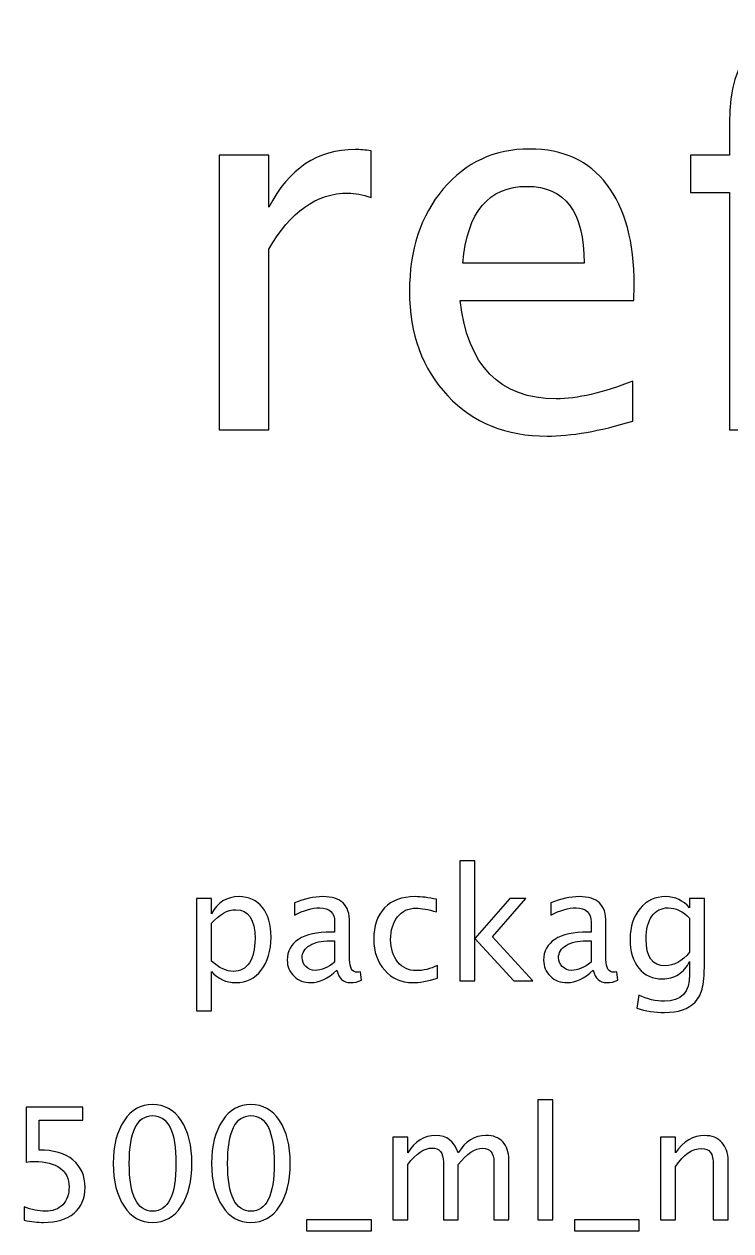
# Model space of a CAD drawing. Header units: centimetres. Extents: x -58 to 58, y -46 to 58.
# Drawn here: x -55.83 to -50.06, y 35.13 to 44.99 of the extents above; entities that cross this region are included whole.
import ezdxf

# ---------------------------------------------------------------- set-up
doc = ezdxf.new("R2010")
doc.units = ezdxf.units.CM
doc.header["$MEASUREMENT"] = 0
doc.layers.add('Layer 1', color=7, linetype='Continuous')

msp = doc.modelspace()

# ---------------------------------------------------------------- linework, layer by layer
at = {"layer": 'Layer 1'}
for points, knots in [([(-50.06885, 41.67044), (-50.06885, 41.67044), (-50.06885, 43.60931), (-50.06885, 43.60931), (-50.06885, 43.60931), (-50.06885, 43.60931), (-50.38706, 43.60931), (-50.38706, 43.60931), (-50.38706, 43.60931), (-50.38706, 43.60931), (-50.38706, 43.9141), (-50.38706, 43.9141), (-50.38706, 43.9141), (-50.38706, 43.9141), (-50.06885, 43.9141), (-50.06885, 43.9141), (-50.06885, 43.9141), (-50.06885, 43.9141), (-50.06885, 44.18292), (-50.06885, 44.18292), (-50.06885, 44.18292), (-50.06885, 44.71773), (-49.82473, 44.98514), (-49.33648, 44.98514), (-49.33648, 44.98514), (-49.19961, 44.98514), (-49.04438, 44.96256), (-48.87082, 44.9174), (-48.87082, 44.9174), (-48.87082, 44.9174), (-48.87082, 44.59144), (-48.87082, 44.59144), (-48.87082, 44.59144), (-49.05497, 44.6507), (-49.20243, 44.68034), (-49.3132, 44.68034), (-49.3132, 44.68034), (-49.44796, 44.68034), (-49.53968, 44.64859), (-49.58837, 44.58438), (-49.58837, 44.58438), (-49.63776, 44.52018), (-49.66245, 44.40094), (-49.66245, 44.22667), (-49.66245, 44.22667), (-49.66245, 44.22667), (-49.66245, 43.9141), (-49.66245, 43.9141), (-49.66245, 43.9141), (-49.66245, 43.9141), (-49.09871, 43.9141), (-49.09871, 43.9141), (-49.09871, 43.9141), (-49.09871, 43.9141), (-49.09871, 43.60931), (-49.09871, 43.60931), (-49.09871, 43.60931), (-49.09871, 43.60931), (-49.66245, 43.60931), (-49.66245, 43.60931), (-49.66245, 43.60931), (-49.66245, 43.60931), (-49.66245, 41.67044), (-49.66245, 41.67044), (-49.66245, 41.67044), (-49.66245, 41.67044), (-50.06885, 41.67044), (-50.06885, 41.67044)], [0, 0, 0, 0, 0.0555556, 0.0555556, 0.0555556, 0.0555556, 0.1111111, 0.1111111, 0.1111111, 0.1111111, 0.1666667, 0.1666667, 0.1666667, 0.1666667, 0.2222222, 0.2222222, 0.2222222, 0.2222222, 0.2777778, 0.2777778, 0.2777778, 0.2777778, 0.3333333, 0.3333333, 0.3333333, 0.3333333, 0.3888889, 0.3888889, 0.3888889, 0.3888889, 0.4444444, 0.4444444, 0.4444444, 0.4444444, 0.5, 0.5, 0.5, 0.5, 0.5555556, 0.5555556, 0.5555556, 0.5555556, 0.6111111, 0.6111111, 0.6111111, 0.6111111, 0.6666667, 0.6666667, 0.6666667, 0.6666667, 0.7222222, 0.7222222, 0.7222222, 0.7222222, 0.7777778, 0.7777778, 0.7777778, 0.7777778, 0.8333333, 0.8333333, 0.8333333, 0.8333333, 0.8888889, 0.8888889, 0.8888889, 0.8888889, 1, 1, 1, 1]), ([(-54.23586, 41.67044), (-54.23586, 41.67044), (-54.23586, 43.9141), (-54.23586, 43.9141), (-54.23586, 43.9141), (-54.23586, 43.9141), (-53.82946, 43.9141), (-53.82946, 43.9141), (-53.82946, 43.9141), (-53.82946, 43.9141), (-53.82946, 43.49007), (-53.82946, 43.49007), (-53.82946, 43.49007), (-53.66789, 43.80404), (-53.43364, 43.96067), (-53.12602, 43.96067), (-53.12602, 43.96067), (-53.08439, 43.96067), (-53.04065, 43.95714), (-52.99549, 43.95009), (-52.99549, 43.95009), (-52.99549, 43.95009), (-52.99549, 43.56979), (-52.99549, 43.56979), (-52.99549, 43.56979), (-53.06605, 43.59308), (-53.12814, 43.60507), (-53.18176, 43.60507), (-53.18176, 43.60507), (-53.43999, 43.60507), (-53.65589, 43.45267), (-53.82946, 43.14717), (-53.82946, 43.14717), (-53.82946, 43.14717), (-53.82946, 41.67044), (-53.82946, 41.67044), (-53.82946, 41.67044), (-53.82946, 41.67044), (-54.23586, 41.67044), (-54.23586, 41.67044)], [0, 0, 0, 0, 0.0909091, 0.0909091, 0.0909091, 0.0909091, 0.1818182, 0.1818182, 0.1818182, 0.1818182, 0.2727273, 0.2727273, 0.2727273, 0.2727273, 0.3636364, 0.3636364, 0.3636364, 0.3636364, 0.4545455, 0.4545455, 0.4545455, 0.4545455, 0.5454545, 0.5454545, 0.5454545, 0.5454545, 0.6363636, 0.6363636, 0.6363636, 0.6363636, 0.7272727, 0.7272727, 0.7272727, 0.7272727, 0.8181818, 0.8181818, 0.8181818, 0.8181818, 1, 1, 1, 1]), ([(-50.85695, 41.74241), (-51.13, 41.66056), (-51.36354, 41.61964), (-51.55828, 41.61964), (-51.55828, 41.61964), (-51.89059, 41.61964), (-52.16082, 41.72971), (-52.36896, 41.94913), (-52.36896, 41.94913), (-52.5771, 42.16856), (-52.68152, 42.4529), (-52.68152, 42.80286), (-52.68152, 42.80286), (-52.68152, 43.14223), (-52.5898, 43.42092), (-52.40565, 43.63894), (-52.40565, 43.63894), (-52.2215, 43.85625), (-51.98584, 43.9649), (-51.69868, 43.9649), (-51.69868, 43.9649), (-51.42704, 43.9649), (-51.21679, 43.86824), (-51.06862, 43.67492), (-51.06862, 43.67492), (-50.92045, 43.4816), (-50.84637, 43.20784), (-50.84637, 42.85295), (-50.84637, 42.85295), (-50.84637, 42.85295), (-50.84849, 42.72877), (-50.84849, 42.72877), (-50.84849, 42.72877), (-50.84849, 42.72877), (-52.26665, 42.72877), (-52.26665, 42.72877), (-52.26665, 42.72877), (-52.20739, 42.19255), (-51.94563, 41.92444), (-51.48208, 41.92444), (-51.48208, 41.92444), (-51.31204, 41.92444), (-51.1039, 41.97242), (-50.85695, 42.06837), (-50.85695, 42.06837), (-50.85695, 42.06837), (-50.85695, 41.74241), (-50.85695, 41.74241)], [0, 0, 0, 0, 0.0769231, 0.0769231, 0.0769231, 0.0769231, 0.1538462, 0.1538462, 0.1538462, 0.1538462, 0.2307692, 0.2307692, 0.2307692, 0.2307692, 0.3076923, 0.3076923, 0.3076923, 0.3076923, 0.3846154, 0.3846154, 0.3846154, 0.3846154, 0.4615385, 0.4615385, 0.4615385, 0.4615385, 0.5384615, 0.5384615, 0.5384615, 0.5384615, 0.6153846, 0.6153846, 0.6153846, 0.6153846, 0.6923077, 0.6923077, 0.6923077, 0.6923077, 0.7692308, 0.7692308, 0.7692308, 0.7692308, 0.8461538, 0.8461538, 0.8461538, 0.8461538, 1, 1, 1, 1]), ([(-52.24549, 43.03357), (-52.24549, 43.03357), (-51.25489, 43.03357), (-51.25489, 43.03357), (-51.25489, 43.03357), (-51.25489, 43.45126), (-51.41082, 43.66011), (-51.72197, 43.66011), (-51.72197, 43.66011), (-52.03523, 43.66011), (-52.2095, 43.45126), (-52.24549, 43.03357)], [0, 0, 0, 0, 0.25, 0.25, 0.25, 0.25, 0.5, 0.5, 0.5, 0.5, 1, 1, 1, 1]), ([(-52.26981, 37.17044), (-52.26981, 37.17044), (-52.26981, 38.14961), (-52.26981, 38.14961), (-52.26981, 38.14961), (-52.26981, 38.14961), (-52.14789, 38.14961), (-52.14789, 38.14961), (-52.14789, 38.14961), (-52.14789, 38.14961), (-52.14789, 37.51694), (-52.14789, 37.51694), (-52.14789, 37.51694), (-52.14789, 37.51694), (-51.86214, 37.84354), (-51.86214, 37.84354), (-51.86214, 37.84354), (-51.86214, 37.84354), (-51.73048, 37.84354), (-51.73048, 37.84354), (-51.73048, 37.84354), (-51.73048, 37.84354), (-52.00353, 37.52943), (-52.00353, 37.52943), (-52.00353, 37.52943), (-52.00353, 37.52943), (-51.67333, 37.17044), (-51.67333, 37.17044), (-51.67333, 37.17044), (-51.67333, 37.17044), (-51.83039, 37.17044), (-51.83039, 37.17044), (-51.83039, 37.17044), (-51.83039, 37.17044), (-52.14789, 37.51567), (-52.14789, 37.51567), (-52.14789, 37.51567), (-52.14789, 37.51567), (-52.14789, 37.17044), (-52.14789, 37.17044), (-52.14789, 37.17044), (-52.14789, 37.17044), (-52.26981, 37.17044), (-52.26981, 37.17044)], [0, 0, 0, 0, 0.0833333, 0.0833333, 0.0833333, 0.0833333, 0.1666667, 0.1666667, 0.1666667, 0.1666667, 0.25, 0.25, 0.25, 0.25, 0.3333333, 0.3333333, 0.3333333, 0.3333333, 0.4166667, 0.4166667, 0.4166667, 0.4166667, 0.5, 0.5, 0.5, 0.5, 0.5833333, 0.5833333, 0.5833333, 0.5833333, 0.6666667, 0.6666667, 0.6666667, 0.6666667, 0.75, 0.75, 0.75, 0.75, 0.8333333, 0.8333333, 0.8333333, 0.8333333, 1, 1, 1, 1]), ([(-54.42076, 36.92533), (-54.42076, 36.92533), (-54.42076, 37.84354), (-54.42076, 37.84354), (-54.42076, 37.84354), (-54.42076, 37.84354), (-54.29884, 37.84354), (-54.29884, 37.84354), (-54.29884, 37.84354), (-54.29884, 37.84354), (-54.29884, 37.71633), (-54.29884, 37.71633), (-54.29884, 37.71633), (-54.24889, 37.81052), (-54.17374, 37.85751), (-54.07363, 37.85751), (-54.07363, 37.85751), (-53.99256, 37.85751), (-53.92885, 37.82809), (-53.88228, 37.76903), (-53.88228, 37.76903), (-53.83571, 37.70998), (-53.81243, 37.62933), (-53.81243, 37.5271), (-53.81243, 37.5271), (-53.81243, 37.41576), (-53.83889, 37.3258), (-53.89159, 37.25765), (-53.89159, 37.25765), (-53.9443, 37.18928), (-54.01372, 37.1552), (-54.09966, 37.1552), (-54.09966, 37.1552), (-54.17946, 37.1552), (-54.24592, 37.18568), (-54.29884, 37.24685), (-54.29884, 37.24685), (-54.29884, 37.24685), (-54.29884, 36.92533), (-54.29884, 36.92533), (-54.29884, 36.92533), (-54.29884, 36.92533), (-54.42076, 36.92533), (-54.42076, 36.92533)], [0, 0, 0, 0, 0.0833333, 0.0833333, 0.0833333, 0.0833333, 0.1666667, 0.1666667, 0.1666667, 0.1666667, 0.25, 0.25, 0.25, 0.25, 0.3333333, 0.3333333, 0.3333333, 0.3333333, 0.4166667, 0.4166667, 0.4166667, 0.4166667, 0.5, 0.5, 0.5, 0.5, 0.5833333, 0.5833333, 0.5833333, 0.5833333, 0.6666667, 0.6666667, 0.6666667, 0.6666667, 0.75, 0.75, 0.75, 0.75, 0.8333333, 0.8333333, 0.8333333, 0.8333333, 1, 1, 1, 1]), ([(-53.27459, 37.25617), (-53.34782, 37.18886), (-53.41831, 37.1552), (-53.48604, 37.1552), (-53.48604, 37.1552), (-53.54171, 37.1552), (-53.58807, 37.17256), (-53.62468, 37.20748), (-53.62468, 37.20748), (-53.66151, 37.24241), (-53.67993, 37.28643), (-53.67993, 37.33956), (-53.67993, 37.33956), (-53.67993, 37.41301), (-53.64903, 37.46953), (-53.58722, 37.5089), (-53.58722, 37.5089), (-53.52541, 37.54827), (-53.43672, 37.56795), (-53.32115, 37.56795), (-53.32115, 37.56795), (-53.32115, 37.56795), (-53.29258, 37.56795), (-53.29258, 37.56795), (-53.29258, 37.56795), (-53.29258, 37.56795), (-53.29258, 37.64902), (-53.29258, 37.64902), (-53.29258, 37.64902), (-53.29258, 37.72712), (-53.33322, 37.76607), (-53.41471, 37.76607), (-53.41471, 37.76607), (-53.47779, 37.76607), (-53.54679, 37.74617), (-53.62151, 37.70638), (-53.62151, 37.70638), (-53.62151, 37.70638), (-53.62151, 37.80671), (-53.62151, 37.80671), (-53.62151, 37.80671), (-53.53938, 37.84058), (-53.46191, 37.85751), (-53.38931, 37.85751), (-53.38931, 37.85751), (-53.31459, 37.85751), (-53.25935, 37.84058), (-53.224, 37.8065), (-53.224, 37.8065), (-53.18844, 37.77242), (-53.17066, 37.71993), (-53.17066, 37.64902), (-53.17066, 37.64902), (-53.17066, 37.64902), (-53.17066, 37.34485), (-53.17066, 37.34485), (-53.17066, 37.34485), (-53.17066, 37.27522), (-53.14928, 37.24029), (-53.10631, 37.24029), (-53.10631, 37.24029), (-53.10102, 37.24029), (-53.09319, 37.24114), (-53.08282, 37.24283), (-53.08282, 37.24283), (-53.08282, 37.24283), (-53.07414, 37.1751), (-53.07414, 37.1751), (-53.07414, 37.1751), (-53.10187, 37.16176), (-53.13235, 37.1552), (-53.16579, 37.1552), (-53.16579, 37.1552), (-53.22273, 37.1552), (-53.25892, 37.18886), (-53.27459, 37.25617)], [0, 0, 0, 0, 0.05, 0.05, 0.05, 0.05, 0.1, 0.1, 0.1, 0.1, 0.15, 0.15, 0.15, 0.15, 0.2, 0.2, 0.2, 0.2, 0.25, 0.25, 0.25, 0.25, 0.3, 0.3, 0.3, 0.3, 0.35, 0.35, 0.35, 0.35, 0.4, 0.4, 0.4, 0.4, 0.45, 0.45, 0.45, 0.45, 0.5, 0.5, 0.5, 0.5, 0.55, 0.55, 0.55, 0.55, 0.6, 0.6, 0.6, 0.6, 0.65, 0.65, 0.65, 0.65, 0.7, 0.7, 0.7, 0.7, 0.75, 0.75, 0.75, 0.75, 0.8, 0.8, 0.8, 0.8, 0.85, 0.85, 0.85, 0.85, 0.9, 0.9, 0.9, 0.9, 1, 1, 1, 1]), ([(-52.4529, 37.19076), (-52.53185, 37.16705), (-52.60001, 37.1552), (-52.65737, 37.1552), (-52.65737, 37.1552), (-52.74839, 37.1552), (-52.82374, 37.18886), (-52.88364, 37.25595), (-52.88364, 37.25595), (-52.94354, 37.32326), (-52.9736, 37.40814), (-52.9736, 37.51038), (-52.9736, 37.51038), (-52.9736, 37.6196), (-52.94397, 37.7049), (-52.8847, 37.76586), (-52.8847, 37.76586), (-52.82543, 37.82703), (-52.74267, 37.85751), (-52.63641, 37.85751), (-52.63641, 37.85751), (-52.58413, 37.85751), (-52.52529, 37.85031), (-52.46052, 37.83592), (-52.46052, 37.83592), (-52.46052, 37.83592), (-52.46052, 37.73305), (-52.46052, 37.73305), (-52.46052, 37.73305), (-52.52931, 37.75337), (-52.5854, 37.76353), (-52.62858, 37.76353), (-52.62858, 37.76353), (-52.69124, 37.76353), (-52.7414, 37.74004), (-52.77887, 37.69326), (-52.77887, 37.69326), (-52.81633, 37.64648), (-52.83517, 37.58404), (-52.83517, 37.50614), (-52.83517, 37.50614), (-52.83517, 37.43058), (-52.8157, 37.36962), (-52.77696, 37.32284), (-52.77696, 37.32284), (-52.73823, 37.27627), (-52.68764, 37.25299), (-52.62477, 37.25299), (-52.62477, 37.25299), (-52.5691, 37.25299), (-52.51195, 37.26738), (-52.4529, 37.29617), (-52.4529, 37.29617), (-52.4529, 37.29617), (-52.4529, 37.19076), (-52.4529, 37.19076)], [0, 0, 0, 0, 0.0666667, 0.0666667, 0.0666667, 0.0666667, 0.1333333, 0.1333333, 0.1333333, 0.1333333, 0.2, 0.2, 0.2, 0.2, 0.2666667, 0.2666667, 0.2666667, 0.2666667, 0.3333333, 0.3333333, 0.3333333, 0.3333333, 0.4, 0.4, 0.4, 0.4, 0.4666667, 0.4666667, 0.4666667, 0.4666667, 0.5333333, 0.5333333, 0.5333333, 0.5333333, 0.6, 0.6, 0.6, 0.6, 0.6666667, 0.6666667, 0.6666667, 0.6666667, 0.7333333, 0.7333333, 0.7333333, 0.7333333, 0.8, 0.8, 0.8, 0.8, 0.8666667, 0.8666667, 0.8666667, 0.8666667, 1, 1, 1, 1]), ([(-51.18057, 37.25617), (-51.2538, 37.18886), (-51.32429, 37.1552), (-51.39202, 37.1552), (-51.39202, 37.1552), (-51.44769, 37.1552), (-51.49405, 37.17256), (-51.53066, 37.20748), (-51.53066, 37.20748), (-51.56749, 37.24241), (-51.58591, 37.28643), (-51.58591, 37.33956), (-51.58591, 37.33956), (-51.58591, 37.41301), (-51.55501, 37.46953), (-51.4932, 37.5089), (-51.4932, 37.5089), (-51.43139, 37.54827), (-51.3427, 37.56795), (-51.22713, 37.56795), (-51.22713, 37.56795), (-51.22713, 37.56795), (-51.19856, 37.56795), (-51.19856, 37.56795), (-51.19856, 37.56795), (-51.19856, 37.56795), (-51.19856, 37.64902), (-51.19856, 37.64902), (-51.19856, 37.64902), (-51.19856, 37.72712), (-51.2392, 37.76607), (-51.32069, 37.76607), (-51.32069, 37.76607), (-51.38377, 37.76607), (-51.45277, 37.74617), (-51.52749, 37.70638), (-51.52749, 37.70638), (-51.52749, 37.70638), (-51.52749, 37.80671), (-51.52749, 37.80671), (-51.52749, 37.80671), (-51.44536, 37.84058), (-51.36789, 37.85751), (-51.29529, 37.85751), (-51.29529, 37.85751), (-51.22057, 37.85751), (-51.16533, 37.84058), (-51.12998, 37.8065), (-51.12998, 37.8065), (-51.09442, 37.77242), (-51.07664, 37.71993), (-51.07664, 37.64902), (-51.07664, 37.64902), (-51.07664, 37.64902), (-51.07664, 37.34485), (-51.07664, 37.34485), (-51.07664, 37.34485), (-51.07664, 37.27522), (-51.05526, 37.24029), (-51.01229, 37.24029), (-51.01229, 37.24029), (-51.007, 37.24029), (-50.99917, 37.24114), (-50.9888, 37.24283), (-50.9888, 37.24283), (-50.9888, 37.24283), (-50.98012, 37.1751), (-50.98012, 37.1751), (-50.98012, 37.1751), (-51.00785, 37.16176), (-51.03833, 37.1552), (-51.07177, 37.1552), (-51.07177, 37.1552), (-51.12871, 37.1552), (-51.1649, 37.18886), (-51.18057, 37.25617)], [0, 0, 0, 0, 0.05, 0.05, 0.05, 0.05, 0.1, 0.1, 0.1, 0.1, 0.15, 0.15, 0.15, 0.15, 0.2, 0.2, 0.2, 0.2, 0.25, 0.25, 0.25, 0.25, 0.3, 0.3, 0.3, 0.3, 0.35, 0.35, 0.35, 0.35, 0.4, 0.4, 0.4, 0.4, 0.45, 0.45, 0.45, 0.45, 0.5, 0.5, 0.5, 0.5, 0.55, 0.55, 0.55, 0.55, 0.6, 0.6, 0.6, 0.6, 0.65, 0.65, 0.65, 0.65, 0.7, 0.7, 0.7, 0.7, 0.75, 0.75, 0.75, 0.75, 0.8, 0.8, 0.8, 0.8, 0.85, 0.85, 0.85, 0.85, 0.9, 0.9, 0.9, 0.9, 1, 1, 1, 1]), ([(-50.8237, 36.94692), (-50.8237, 36.94692), (-50.80931, 37.05233), (-50.80931, 37.05233), (-50.80931, 37.05233), (-50.73861, 37.01931), (-50.66855, 37.0028), (-50.59933, 37.0028), (-50.59933, 37.0028), (-50.46196, 37.0028), (-50.39317, 37.07561), (-50.39317, 37.22103), (-50.39317, 37.22103), (-50.39317, 37.22103), (-50.39317, 37.32686), (-50.39317, 37.32686), (-50.39317, 37.32686), (-50.41434, 37.2822), (-50.44439, 37.2477), (-50.48355, 37.22293), (-50.48355, 37.22293), (-50.52271, 37.19817), (-50.56631, 37.18568), (-50.61436, 37.18568), (-50.61436, 37.18568), (-50.69585, 37.18568), (-50.76041, 37.21489), (-50.80804, 37.27331), (-50.80804, 37.27331), (-50.85566, 37.33173), (-50.87958, 37.41089), (-50.87958, 37.5108), (-50.87958, 37.5108), (-50.87958, 37.61304), (-50.85249, 37.69643), (-50.7983, 37.76099), (-50.7983, 37.76099), (-50.7439, 37.82534), (-50.67384, 37.85751), (-50.58769, 37.85751), (-50.58769, 37.85751), (-50.51234, 37.85751), (-50.44736, 37.82703), (-50.39317, 37.76586), (-50.39317, 37.76586), (-50.39317, 37.76586), (-50.39317, 37.84354), (-50.39317, 37.84354), (-50.39317, 37.84354), (-50.39317, 37.84354), (-50.27125, 37.84354), (-50.27125, 37.84354), (-50.27125, 37.84354), (-50.27125, 37.84354), (-50.27125, 37.35417), (-50.27125, 37.35417), (-50.27125, 37.35417), (-50.27125, 37.24897), (-50.27675, 37.17108), (-50.28776, 37.12049), (-50.28776, 37.12049), (-50.29855, 37.0699), (-50.3193, 37.02841), (-50.34935, 36.99624), (-50.34935, 36.99624), (-50.40269, 36.93972), (-50.48609, 36.91136), (-50.59933, 36.91136), (-50.59933, 36.91136), (-50.67701, 36.91136), (-50.75173, 36.92321), (-50.8237, 36.94692)], [0, 0, 0, 0, 0.0526316, 0.0526316, 0.0526316, 0.0526316, 0.1052632, 0.1052632, 0.1052632, 0.1052632, 0.1578947, 0.1578947, 0.1578947, 0.1578947, 0.2105263, 0.2105263, 0.2105263, 0.2105263, 0.2631579, 0.2631579, 0.2631579, 0.2631579, 0.3157895, 0.3157895, 0.3157895, 0.3157895, 0.3684211, 0.3684211, 0.3684211, 0.3684211, 0.4210526, 0.4210526, 0.4210526, 0.4210526, 0.4736842, 0.4736842, 0.4736842, 0.4736842, 0.5263158, 0.5263158, 0.5263158, 0.5263158, 0.5789474, 0.5789474, 0.5789474, 0.5789474, 0.6315789, 0.6315789, 0.6315789, 0.6315789, 0.6842105, 0.6842105, 0.6842105, 0.6842105, 0.7368421, 0.7368421, 0.7368421, 0.7368421, 0.7894737, 0.7894737, 0.7894737, 0.7894737, 0.8421053, 0.8421053, 0.8421053, 0.8421053, 0.8947368, 0.8947368, 0.8947368, 0.8947368, 1, 1, 1, 1]), ([(-50.39317, 37.40327), (-50.39317, 37.40327), (-50.39317, 37.68246), (-50.39317, 37.68246), (-50.39317, 37.68246), (-50.44693, 37.73813), (-50.50556, 37.76607), (-50.56885, 37.76607), (-50.56885, 37.76607), (-50.62516, 37.76607), (-50.66918, 37.74363), (-50.70093, 37.69855), (-50.70093, 37.69855), (-50.73289, 37.65368), (-50.74877, 37.59123), (-50.74877, 37.51165), (-50.74877, 37.51165), (-50.74877, 37.36539), (-50.69691, 37.29236), (-50.59298, 37.29236), (-50.59298, 37.29236), (-50.52229, 37.29236), (-50.45561, 37.3294), (-50.39317, 37.40327)], [0, 0, 0, 0, 0.1428571, 0.1428571, 0.1428571, 0.1428571, 0.2857143, 0.2857143, 0.2857143, 0.2857143, 0.4285714, 0.4285714, 0.4285714, 0.4285714, 0.5714286, 0.5714286, 0.5714286, 0.5714286, 0.7142857, 0.7142857, 0.7142857, 0.7142857, 1, 1, 1, 1]), ([(-54.29884, 37.33088), (-54.23597, 37.27479), (-54.17607, 37.24664), (-54.11913, 37.24664), (-54.11913, 37.24664), (-54.06304, 37.24664), (-54.01965, 37.27014), (-53.98917, 37.31691), (-53.98917, 37.31691), (-53.95848, 37.36369), (-53.94324, 37.42952), (-53.94324, 37.51461), (-53.94324, 37.51461), (-53.94324, 37.67209), (-53.99531, 37.75083), (-54.09945, 37.75083), (-54.09945, 37.75083), (-54.16761, 37.75083), (-54.23407, 37.714), (-54.29884, 37.64013), (-54.29884, 37.64013), (-54.29884, 37.64013), (-54.29884, 37.33088), (-54.29884, 37.33088)], [0, 0, 0, 0, 0.1428571, 0.1428571, 0.1428571, 0.1428571, 0.2857143, 0.2857143, 0.2857143, 0.2857143, 0.4285714, 0.4285714, 0.4285714, 0.4285714, 0.5714286, 0.5714286, 0.5714286, 0.5714286, 0.7142857, 0.7142857, 0.7142857, 0.7142857, 1, 1, 1, 1]), ([(-53.29258, 37.32263), (-53.29258, 37.32263), (-53.29258, 37.49556), (-53.29258, 37.49556), (-53.29258, 37.49556), (-53.29258, 37.49556), (-53.33174, 37.49683), (-53.33174, 37.49683), (-53.33174, 37.49683), (-53.39947, 37.49683), (-53.45408, 37.48434), (-53.49578, 37.45937), (-53.49578, 37.45937), (-53.53727, 37.43418), (-53.55801, 37.40095), (-53.55801, 37.35946), (-53.55801, 37.35946), (-53.55801, 37.33046), (-53.54764, 37.30591), (-53.52711, 37.2858), (-53.52711, 37.2858), (-53.50636, 37.26569), (-53.48117, 37.25553), (-53.45133, 37.25553), (-53.45133, 37.25553), (-53.40053, 37.25553), (-53.34761, 37.27797), (-53.29258, 37.32263)], [0, 0, 0, 0, 0.125, 0.125, 0.125, 0.125, 0.25, 0.25, 0.25, 0.25, 0.375, 0.375, 0.375, 0.375, 0.5, 0.5, 0.5, 0.5, 0.625, 0.625, 0.625, 0.625, 0.75, 0.75, 0.75, 0.75, 1, 1, 1, 1]), ([(-51.19856, 37.32263), (-51.19856, 37.32263), (-51.19856, 37.49556), (-51.19856, 37.49556), (-51.19856, 37.49556), (-51.19856, 37.49556), (-51.23772, 37.49683), (-51.23772, 37.49683), (-51.23772, 37.49683), (-51.30545, 37.49683), (-51.36006, 37.48434), (-51.40176, 37.45937), (-51.40176, 37.45937), (-51.44325, 37.43418), (-51.46399, 37.40095), (-51.46399, 37.35946), (-51.46399, 37.35946), (-51.46399, 37.33046), (-51.45362, 37.30591), (-51.43309, 37.2858), (-51.43309, 37.2858), (-51.41234, 37.26569), (-51.38715, 37.25553), (-51.35731, 37.25553), (-51.35731, 37.25553), (-51.30651, 37.25553), (-51.25359, 37.27797), (-51.19856, 37.32263)], [0, 0, 0, 0, 0.125, 0.125, 0.125, 0.125, 0.25, 0.25, 0.25, 0.25, 0.375, 0.375, 0.375, 0.375, 0.5, 0.5, 0.5, 0.5, 0.625, 0.625, 0.625, 0.625, 0.75, 0.75, 0.75, 0.75, 1, 1, 1, 1]), ([(-51.63194, 35.21887), (-51.63194, 35.21887), (-51.63194, 36.19804), (-51.63194, 36.19804), (-51.63194, 36.19804), (-51.63194, 36.19804), (-51.51002, 36.19804), (-51.51002, 36.19804), (-51.51002, 36.19804), (-51.51002, 36.19804), (-51.51002, 35.21887), (-51.51002, 35.21887), (-51.51002, 35.21887), (-51.51002, 35.21887), (-51.63194, 35.21887), (-51.63194, 35.21887)], [0, 0, 0, 0, 0.2, 0.2, 0.2, 0.2, 0.4, 0.4, 0.4, 0.4, 0.6, 0.6, 0.6, 0.6, 1, 1, 1, 1]), ([(-55.82886, 35.21506), (-55.82886, 35.21506), (-55.82886, 35.32428), (-55.82886, 35.32428), (-55.82886, 35.32428), (-55.76811, 35.29973), (-55.71054, 35.28745), (-55.6555, 35.28745), (-55.6555, 35.28745), (-55.59539, 35.28745), (-55.54798, 35.30523), (-55.51348, 35.34079), (-55.51348, 35.34079), (-55.47897, 35.37635), (-55.46183, 35.42525), (-55.46183, 35.48748), (-55.46183, 35.48748), (-55.46183, 35.55436), (-55.48617, 35.60559), (-55.53485, 35.64093), (-55.53485, 35.64093), (-55.58354, 35.67628), (-55.65402, 35.69385), (-55.7461, 35.69385), (-55.7461, 35.69385), (-55.76748, 35.69385), (-55.79012, 35.69237), (-55.81362, 35.68941), (-55.81362, 35.68941), (-55.81362, 35.68941), (-55.81362, 36.13708), (-55.81362, 36.13708), (-55.81362, 36.13708), (-55.81362, 36.13708), (-55.3488, 36.13708), (-55.3488, 36.13708), (-55.3488, 36.13708), (-55.3488, 36.13708), (-55.3488, 36.0304), (-55.3488, 36.0304), (-55.3488, 36.0304), (-55.3488, 36.0304), (-55.70694, 36.0304), (-55.70694, 36.0304), (-55.70694, 36.0304), (-55.70694, 36.0304), (-55.70694, 35.78783), (-55.70694, 35.78783), (-55.70694, 35.78783), (-55.58883, 35.78783), (-55.49675, 35.76074), (-55.4305, 35.70655), (-55.4305, 35.70655), (-55.36425, 35.65258), (-55.33102, 35.57765), (-55.33102, 35.48176), (-55.33102, 35.48176), (-55.33102, 35.39244), (-55.36108, 35.32259), (-55.42119, 35.272), (-55.42119, 35.272), (-55.4813, 35.22141), (-55.56428, 35.19601), (-55.67011, 35.19601), (-55.67011, 35.19601), (-55.71731, 35.19601), (-55.77023, 35.20236), (-55.82886, 35.21506)], [0, 0, 0, 0, 0.0555556, 0.0555556, 0.0555556, 0.0555556, 0.1111111, 0.1111111, 0.1111111, 0.1111111, 0.1666667, 0.1666667, 0.1666667, 0.1666667, 0.2222222, 0.2222222, 0.2222222, 0.2222222, 0.2777778, 0.2777778, 0.2777778, 0.2777778, 0.3333333, 0.3333333, 0.3333333, 0.3333333, 0.3888889, 0.3888889, 0.3888889, 0.3888889, 0.4444444, 0.4444444, 0.4444444, 0.4444444, 0.5, 0.5, 0.5, 0.5, 0.5555556, 0.5555556, 0.5555556, 0.5555556, 0.6111111, 0.6111111, 0.6111111, 0.6111111, 0.6666667, 0.6666667, 0.6666667, 0.6666667, 0.7222222, 0.7222222, 0.7222222, 0.7222222, 0.7777778, 0.7777778, 0.7777778, 0.7777778, 0.8333333, 0.8333333, 0.8333333, 0.8333333, 0.8888889, 0.8888889, 0.8888889, 0.8888889, 1, 1, 1, 1]), ([(-54.77942, 35.19601), (-54.87573, 35.19601), (-54.95341, 35.24025), (-55.01225, 35.32851), (-55.01225, 35.32851), (-55.07131, 35.41678), (-55.10073, 35.5332), (-55.10073, 35.67798), (-55.10073, 35.67798), (-55.10073, 35.82276), (-55.07131, 35.93917), (-55.01225, 36.02744), (-55.01225, 36.02744), (-54.95341, 36.1157), (-54.87573, 36.15994), (-54.77942, 36.15994), (-54.77942, 36.15994), (-54.68269, 36.15994), (-54.60501, 36.11591), (-54.54616, 36.02786), (-54.54616, 36.02786), (-54.48753, 35.93981), (-54.45811, 35.82318), (-54.45811, 35.67798), (-54.45811, 35.67798), (-54.45811, 35.5332), (-54.48753, 35.41678), (-54.54616, 35.32851), (-54.54616, 35.32851), (-54.60501, 35.24025), (-54.68269, 35.19601), (-54.77942, 35.19601)], [0, 0, 0, 0, 0.1111111, 0.1111111, 0.1111111, 0.1111111, 0.2222222, 0.2222222, 0.2222222, 0.2222222, 0.3333333, 0.3333333, 0.3333333, 0.3333333, 0.4444444, 0.4444444, 0.4444444, 0.4444444, 0.5555556, 0.5555556, 0.5555556, 0.5555556, 0.6666667, 0.6666667, 0.6666667, 0.6666667, 0.7777778, 0.7777778, 0.7777778, 0.7777778, 1, 1, 1, 1]), ([(-53.97636, 35.19601), (-54.07267, 35.19601), (-54.15035, 35.24025), (-54.20919, 35.32851), (-54.20919, 35.32851), (-54.26825, 35.41678), (-54.29767, 35.5332), (-54.29767, 35.67798), (-54.29767, 35.67798), (-54.29767, 35.82276), (-54.26825, 35.93917), (-54.20919, 36.02744), (-54.20919, 36.02744), (-54.15035, 36.1157), (-54.07267, 36.15994), (-53.97636, 36.15994), (-53.97636, 36.15994), (-53.87963, 36.15994), (-53.80195, 36.11591), (-53.7431, 36.02786), (-53.7431, 36.02786), (-53.68447, 35.93981), (-53.65505, 35.82318), (-53.65505, 35.67798), (-53.65505, 35.67798), (-53.65505, 35.5332), (-53.68447, 35.41678), (-53.7431, 35.32851), (-53.7431, 35.32851), (-53.80195, 35.24025), (-53.87963, 35.19601), (-53.97636, 35.19601)], [0, 0, 0, 0, 0.1111111, 0.1111111, 0.1111111, 0.1111111, 0.2222222, 0.2222222, 0.2222222, 0.2222222, 0.3333333, 0.3333333, 0.3333333, 0.3333333, 0.4444444, 0.4444444, 0.4444444, 0.4444444, 0.5555556, 0.5555556, 0.5555556, 0.5555556, 0.6666667, 0.6666667, 0.6666667, 0.6666667, 0.7777778, 0.7777778, 0.7777778, 0.7777778, 1, 1, 1, 1]), ([(-54.77963, 35.28745), (-54.65242, 35.28745), (-54.58892, 35.41763), (-54.58892, 35.67798), (-54.58892, 35.67798), (-54.58892, 35.93833), (-54.65242, 36.0685), (-54.77963, 36.0685), (-54.77963, 36.0685), (-54.90642, 36.0685), (-54.96992, 35.93833), (-54.96992, 35.67798), (-54.96992, 35.67798), (-54.96992, 35.41763), (-54.90642, 35.28745), (-54.77963, 35.28745)], [0, 0, 0, 0, 0.2, 0.2, 0.2, 0.2, 0.4, 0.4, 0.4, 0.4, 0.6, 0.6, 0.6, 0.6, 1, 1, 1, 1]), ([(-53.97657, 35.28745), (-53.84936, 35.28745), (-53.78586, 35.41763), (-53.78586, 35.67798), (-53.78586, 35.67798), (-53.78586, 35.93833), (-53.84936, 36.0685), (-53.97657, 36.0685), (-53.97657, 36.0685), (-54.10336, 36.0685), (-54.16686, 35.93833), (-54.16686, 35.67798), (-54.16686, 35.67798), (-54.16686, 35.41763), (-54.10336, 35.28745), (-53.97657, 35.28745)], [0, 0, 0, 0, 0.2, 0.2, 0.2, 0.2, 0.4, 0.4, 0.4, 0.4, 0.6, 0.6, 0.6, 0.6, 1, 1, 1, 1]), ([(-52.8177, 35.21887), (-52.8177, 35.21887), (-52.8177, 35.89197), (-52.8177, 35.89197), (-52.8177, 35.89197), (-52.8177, 35.89197), (-52.69578, 35.89197), (-52.69578, 35.89197), (-52.69578, 35.89197), (-52.69578, 35.89197), (-52.69578, 35.76476), (-52.69578, 35.76476), (-52.69578, 35.76476), (-52.6363, 35.85895), (-52.5601, 35.90594), (-52.46676, 35.90594), (-52.46676, 35.90594), (-52.3768, 35.90594), (-52.31563, 35.85895), (-52.28303, 35.76476), (-52.28303, 35.76476), (-52.22524, 35.8598), (-52.14989, 35.90721), (-52.05739, 35.90721), (-52.05739, 35.90721), (-51.99834, 35.90721), (-51.95241, 35.88985), (-51.9196, 35.85493), (-51.9196, 35.85493), (-51.88679, 35.82), (-51.87028, 35.77111), (-51.87028, 35.70824), (-51.87028, 35.70824), (-51.87028, 35.70824), (-51.87028, 35.21887), (-51.87028, 35.21887), (-51.87028, 35.21887), (-51.87028, 35.21887), (-51.9922, 35.21887), (-51.9922, 35.21887), (-51.9922, 35.21887), (-51.9922, 35.21887), (-51.9922, 35.68814), (-51.9922, 35.68814), (-51.9922, 35.68814), (-51.9922, 35.76476), (-52.02268, 35.80307), (-52.08364, 35.80307), (-52.08364, 35.80307), (-52.14693, 35.80307), (-52.21339, 35.75841), (-52.28303, 35.66887), (-52.28303, 35.66887), (-52.28303, 35.66887), (-52.28303, 35.21887), (-52.28303, 35.21887), (-52.28303, 35.21887), (-52.28303, 35.21887), (-52.40495, 35.21887), (-52.40495, 35.21887), (-52.40495, 35.21887), (-52.40495, 35.21887), (-52.40495, 35.68856), (-52.40495, 35.68856), (-52.40495, 35.68856), (-52.40495, 35.76582), (-52.43585, 35.80434), (-52.49787, 35.80434), (-52.49787, 35.80434), (-52.55947, 35.80434), (-52.62551, 35.75947), (-52.69578, 35.66951), (-52.69578, 35.66951), (-52.69578, 35.66951), (-52.69578, 35.21887), (-52.69578, 35.21887), (-52.69578, 35.21887), (-52.69578, 35.21887), (-52.8177, 35.21887), (-52.8177, 35.21887)], [0, 0, 0, 0, 0.047619, 0.047619, 0.047619, 0.047619, 0.0952381, 0.0952381, 0.0952381, 0.0952381, 0.1428571, 0.1428571, 0.1428571, 0.1428571, 0.1904762, 0.1904762, 0.1904762, 0.1904762, 0.2380952, 0.2380952, 0.2380952, 0.2380952, 0.2857143, 0.2857143, 0.2857143, 0.2857143, 0.3333333, 0.3333333, 0.3333333, 0.3333333, 0.3809524, 0.3809524, 0.3809524, 0.3809524, 0.4285714, 0.4285714, 0.4285714, 0.4285714, 0.4761905, 0.4761905, 0.4761905, 0.4761905, 0.5238095, 0.5238095, 0.5238095, 0.5238095, 0.5714286, 0.5714286, 0.5714286, 0.5714286, 0.6190476, 0.6190476, 0.6190476, 0.6190476, 0.6666667, 0.6666667, 0.6666667, 0.6666667, 0.7142857, 0.7142857, 0.7142857, 0.7142857, 0.7619048, 0.7619048, 0.7619048, 0.7619048, 0.8095238, 0.8095238, 0.8095238, 0.8095238, 0.8571429, 0.8571429, 0.8571429, 0.8571429, 0.9047619, 0.9047619, 0.9047619, 0.9047619, 1, 1, 1, 1]), ([(-50.62991, 35.21887), (-50.62991, 35.21887), (-50.62991, 35.89197), (-50.62991, 35.89197), (-50.62991, 35.89197), (-50.62991, 35.89197), (-50.50799, 35.89197), (-50.50799, 35.89197), (-50.50799, 35.89197), (-50.50799, 35.89197), (-50.50799, 35.76476), (-50.50799, 35.76476), (-50.50799, 35.76476), (-50.44343, 35.85895), (-50.36427, 35.90594), (-50.27071, 35.90594), (-50.27071, 35.90594), (-50.21187, 35.90594), (-50.16509, 35.88753), (-50.13059, 35.85048), (-50.13059, 35.85048), (-50.09609, 35.81365), (-50.07873, 35.76391), (-50.07873, 35.70168), (-50.07873, 35.70168), (-50.07873, 35.70168), (-50.07873, 35.21887), (-50.07873, 35.21887), (-50.07873, 35.21887), (-50.07873, 35.21887), (-50.20065, 35.21887), (-50.20065, 35.21887), (-50.20065, 35.21887), (-50.20065, 35.21887), (-50.20065, 35.66189), (-50.20065, 35.66189), (-50.20065, 35.66189), (-50.20065, 35.71184), (-50.20806, 35.7474), (-50.22266, 35.76857), (-50.22266, 35.76857), (-50.23748, 35.78995), (-50.26182, 35.80053), (-50.2959, 35.80053), (-50.2959, 35.80053), (-50.37083, 35.80053), (-50.44153, 35.75164), (-50.50799, 35.65385), (-50.50799, 35.65385), (-50.50799, 35.65385), (-50.50799, 35.21887), (-50.50799, 35.21887), (-50.50799, 35.21887), (-50.50799, 35.21887), (-50.62991, 35.21887), (-50.62991, 35.21887)], [0, 0, 0, 0, 0.0666667, 0.0666667, 0.0666667, 0.0666667, 0.1333333, 0.1333333, 0.1333333, 0.1333333, 0.2, 0.2, 0.2, 0.2, 0.2666667, 0.2666667, 0.2666667, 0.2666667, 0.3333333, 0.3333333, 0.3333333, 0.3333333, 0.4, 0.4, 0.4, 0.4, 0.4666667, 0.4666667, 0.4666667, 0.4666667, 0.5333333, 0.5333333, 0.5333333, 0.5333333, 0.6, 0.6, 0.6, 0.6, 0.6666667, 0.6666667, 0.6666667, 0.6666667, 0.7333333, 0.7333333, 0.7333333, 0.7333333, 0.8, 0.8, 0.8, 0.8, 0.8666667, 0.8666667, 0.8666667, 0.8666667, 1, 1, 1, 1]), ([(-53.52128, 35.12743), (-53.52128, 35.12743), (-53.52128, 35.21887), (-53.52128, 35.21887), (-53.52128, 35.21887), (-53.52128, 35.21887), (-52.99296, 35.21887), (-52.99296, 35.21887), (-52.99296, 35.21887), (-52.99296, 35.21887), (-52.99296, 35.12743), (-52.99296, 35.12743), (-52.99296, 35.12743), (-52.99296, 35.12743), (-53.52128, 35.12743), (-53.52128, 35.12743)], [0, 0, 0, 0, 0.2, 0.2, 0.2, 0.2, 0.4, 0.4, 0.4, 0.4, 0.6, 0.6, 0.6, 0.6, 1, 1, 1, 1]), ([(-51.33349, 35.12743), (-51.33349, 35.12743), (-51.33349, 35.21887), (-51.33349, 35.21887), (-51.33349, 35.21887), (-51.33349, 35.21887), (-50.80517, 35.21887), (-50.80517, 35.21887), (-50.80517, 35.21887), (-50.80517, 35.21887), (-50.80517, 35.12743), (-50.80517, 35.12743), (-50.80517, 35.12743), (-50.80517, 35.12743), (-51.33349, 35.12743), (-51.33349, 35.12743)], [0, 0, 0, 0, 0.2, 0.2, 0.2, 0.2, 0.4, 0.4, 0.4, 0.4, 0.6, 0.6, 0.6, 0.6, 1, 1, 1, 1])]:
    msp.add_open_spline(points, degree=3, knots=knots, dxfattribs=at)

doc.saveas('drawing.dxf')
